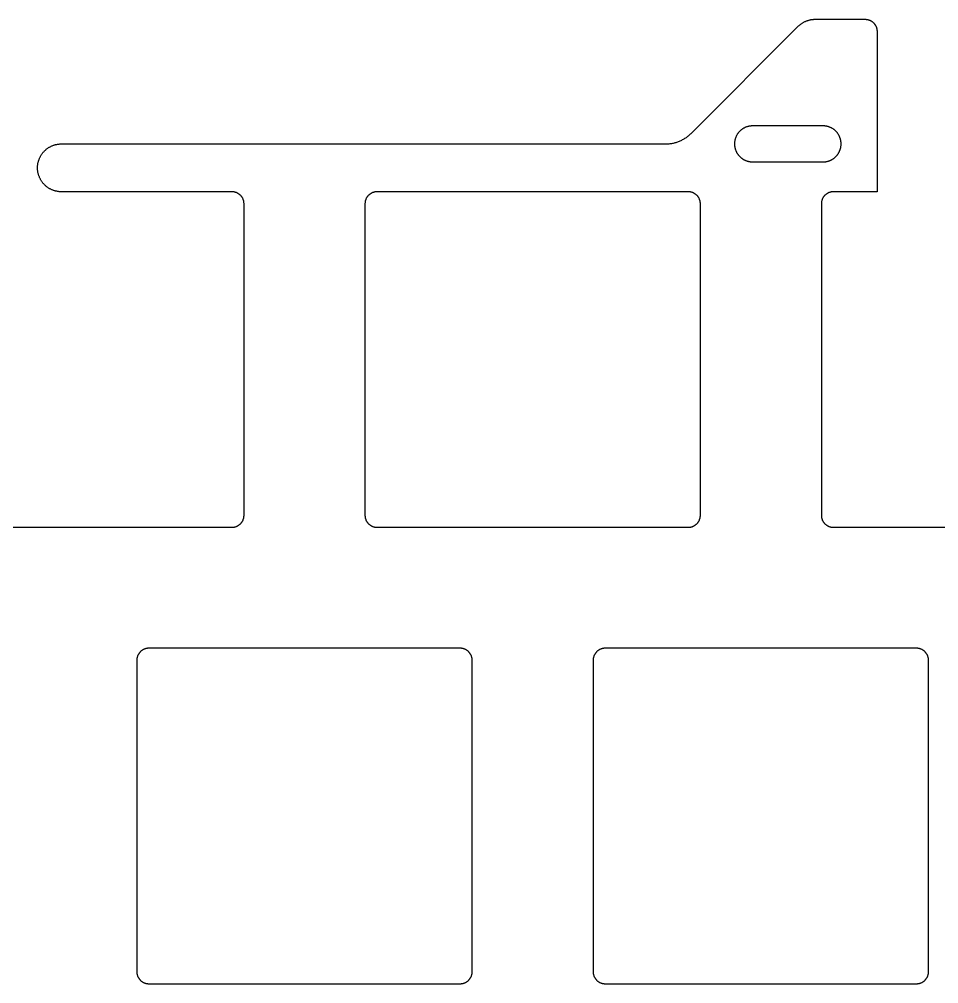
# Model space of a CAD drawing. Header units: millimetres. Extents: x -2014 to -1710, y 1046 to 1151.
# Drawn here: x -1854.73 to -1816.35, y 1110.76 to 1151.01 of the extents above; entities that cross this region are included whole.
import ezdxf

# ---------------------------------------------------------------- set-up
doc = ezdxf.new("R2010")
doc.units = ezdxf.units.MM
doc.layers.add('Layer 01', color=1, linetype='Continuous', true_color=0xff0000)

msp = doc.modelspace()

# ---------------------------------------------------------------- linework, layer by layer
at = {"layer": 'Layer 01', "color": 254, "true_color": 0xcad1ee}
for points in [[(-1822.221, 1150.713), (-1822.203, 1150.73), (-1822.185, 1150.747), (-1822.167, 1150.763), (-1822.148, 1150.779), (-1822.129, 1150.794), (-1822.109, 1150.809), (-1822.089, 1150.823), (-1822.069, 1150.837), (-1822.049, 1150.85), (-1822.028, 1150.863), (-1822.006, 1150.875), (-1821.985, 1150.887), (-1821.963, 1150.898), (-1821.941, 1150.909), (-1821.919, 1150.919), (-1821.896, 1150.929), (-1821.873, 1150.938), (-1821.85, 1150.947), (-1821.827, 1150.955), (-1821.804, 1150.962), (-1821.78, 1150.969), (-1821.756, 1150.975), (-1821.733, 1150.981), (-1821.709, 1150.986), (-1821.685, 1150.991), (-1821.66, 1150.995), (-1821.636, 1150.998), (-1821.612, 1151.001), (-1821.587, 1151.003), (-1821.563, 1151.005), (-1821.538, 1151.006), (-1821.514, 1151.006)], [(-1821.514, 1151.006), (-1819.428, 1151.006)], [(-1819.428, 1151.006), (-1819.416, 1151.006), (-1819.403, 1151.005), (-1819.391, 1151.004), (-1819.379, 1151.003), (-1819.367, 1151.002), (-1819.354, 1151), (-1819.342, 1150.998), (-1819.33, 1150.996), (-1819.318, 1150.993), (-1819.306, 1150.991), (-1819.294, 1150.987), (-1819.283, 1150.984), (-1819.271, 1150.98), (-1819.259, 1150.976), (-1819.248, 1150.972), (-1819.237, 1150.968), (-1819.225, 1150.963), (-1819.214, 1150.958), (-1819.203, 1150.953), (-1819.193, 1150.947), (-1819.182, 1150.941), (-1819.172, 1150.935), (-1819.161, 1150.929), (-1819.151, 1150.922), (-1819.141, 1150.915), (-1819.131, 1150.908), (-1819.121, 1150.9), (-1819.111, 1150.893), (-1819.102, 1150.885), (-1819.092, 1150.876), (-1819.083, 1150.868), (-1819.074, 1150.859), (-1819.066, 1150.851), (-1819.058, 1150.842), (-1819.049, 1150.833), (-1819.042, 1150.823), (-1819.034, 1150.814), (-1819.027, 1150.804), (-1819.019, 1150.794), (-1819.012, 1150.784), (-1819.006, 1150.774), (-1818.999, 1150.763), (-1818.993, 1150.752), (-1818.987, 1150.742), (-1818.982, 1150.731), (-1818.976, 1150.72), (-1818.971, 1150.708), (-1818.966, 1150.697), (-1818.961, 1150.686), (-1818.957, 1150.674), (-1818.953, 1150.663), (-1818.949, 1150.651), (-1818.946, 1150.639), (-1818.943, 1150.628), (-1818.94, 1150.616), (-1818.937, 1150.604), (-1818.935, 1150.592), (-1818.933, 1150.58), (-1818.932, 1150.568), (-1818.93, 1150.556), (-1818.929, 1150.543), (-1818.929, 1150.531), (-1818.928, 1150.518), (-1818.928, 1150.506)], [(-1826.689, 1146.245), (-1822.221, 1150.713)], [(-1818.928, 1150.506), (-1818.928, 1143.806)], [(-1824.128, 1146.556), (-1824.147, 1146.556), (-1824.165, 1146.555), (-1824.184, 1146.554), (-1824.202, 1146.552), (-1824.22, 1146.55), (-1824.239, 1146.548), (-1824.257, 1146.545), (-1824.275, 1146.541), (-1824.293, 1146.537), (-1824.311, 1146.533), (-1824.328, 1146.528), (-1824.346, 1146.523), (-1824.364, 1146.518), (-1824.381, 1146.512), (-1824.398, 1146.505), (-1824.415, 1146.499), (-1824.432, 1146.491), (-1824.448, 1146.484), (-1824.465, 1146.476), (-1824.481, 1146.467), (-1824.497, 1146.458), (-1824.513, 1146.449), (-1824.529, 1146.44), (-1824.544, 1146.43), (-1824.559, 1146.419), (-1824.574, 1146.408), (-1824.589, 1146.397), (-1824.603, 1146.386), (-1824.618, 1146.374), (-1824.631, 1146.362), (-1824.645, 1146.349), (-1824.658, 1146.336), (-1824.671, 1146.323), (-1824.684, 1146.309), (-1824.696, 1146.296), (-1824.708, 1146.282), (-1824.719, 1146.267), (-1824.731, 1146.253), (-1824.741, 1146.238), (-1824.752, 1146.223), (-1824.762, 1146.207), (-1824.771, 1146.192), (-1824.78, 1146.176), (-1824.789, 1146.16), (-1824.798, 1146.143), (-1824.806, 1146.127), (-1824.814, 1146.11), (-1824.821, 1146.093), (-1824.828, 1146.076), (-1824.834, 1146.058), (-1824.84, 1146.041), (-1824.846, 1146.023), (-1824.851, 1146.006), (-1824.856, 1145.988), (-1824.86, 1145.97), (-1824.864, 1145.952), (-1824.867, 1145.934), (-1824.87, 1145.916), (-1824.872, 1145.898), (-1824.874, 1145.88), (-1824.876, 1145.861), (-1824.877, 1145.843), (-1824.878, 1145.825), (-1824.878, 1145.806)], [(-1821.178, 1146.556), (-1824.128, 1146.556)], [(-1820.428, 1145.806), (-1820.428, 1145.824), (-1820.429, 1145.841), (-1820.43, 1145.859), (-1820.431, 1145.877), (-1820.433, 1145.894), (-1820.435, 1145.912), (-1820.438, 1145.929), (-1820.441, 1145.946), (-1820.445, 1145.964), (-1820.449, 1145.981), (-1820.453, 1145.998), (-1820.458, 1146.015), (-1820.463, 1146.031), (-1820.468, 1146.048), (-1820.474, 1146.064), (-1820.481, 1146.082), (-1820.488, 1146.1), (-1820.496, 1146.117), (-1820.504, 1146.135), (-1820.512, 1146.152), (-1820.521, 1146.169), (-1820.531, 1146.185), (-1820.541, 1146.202), (-1820.551, 1146.218), (-1820.562, 1146.233), (-1820.573, 1146.249), (-1820.584, 1146.264), (-1820.596, 1146.279), (-1820.608, 1146.294), (-1820.621, 1146.308), (-1820.634, 1146.322), (-1820.648, 1146.336), (-1820.661, 1146.35), (-1820.676, 1146.363), (-1820.69, 1146.375), (-1820.705, 1146.388), (-1820.719, 1146.4), (-1820.735, 1146.411), (-1820.75, 1146.422), (-1820.766, 1146.433), (-1820.782, 1146.443), (-1820.798, 1146.453), (-1820.815, 1146.462), (-1820.832, 1146.471), (-1820.849, 1146.48), (-1820.867, 1146.488), (-1820.885, 1146.496), (-1820.902, 1146.503), (-1820.919, 1146.51), (-1820.935, 1146.516), (-1820.952, 1146.521), (-1820.969, 1146.526), (-1820.986, 1146.531), (-1821.003, 1146.535), (-1821.02, 1146.539), (-1821.037, 1146.543), (-1821.055, 1146.546), (-1821.072, 1146.548), (-1821.089, 1146.551), (-1821.107, 1146.553), (-1821.125, 1146.554), (-1821.142, 1146.555), (-1821.16, 1146.556), (-1821.178, 1146.556)], [(-1827.749, 1145.806), (-1827.712, 1145.806), (-1827.675, 1145.808), (-1827.638, 1145.81), (-1827.602, 1145.813), (-1827.565, 1145.817), (-1827.529, 1145.822), (-1827.493, 1145.828), (-1827.457, 1145.834), (-1827.421, 1145.842), (-1827.385, 1145.851), (-1827.35, 1145.86), (-1827.315, 1145.87), (-1827.279, 1145.881), (-1827.245, 1145.893), (-1827.21, 1145.906), (-1827.175, 1145.92), (-1827.141, 1145.935), (-1827.107, 1145.95), (-1827.074, 1145.966), (-1827.042, 1145.983), (-1827.009, 1146.001), (-1826.978, 1146.019), (-1826.947, 1146.038), (-1826.916, 1146.058), (-1826.886, 1146.079), (-1826.856, 1146.1), (-1826.827, 1146.123), (-1826.798, 1146.146), (-1826.77, 1146.169), (-1826.742, 1146.194), (-1826.715, 1146.219), (-1826.689, 1146.245)], [(-1853.974, 1144.806), (-1853.973, 1144.83), (-1853.972, 1144.855), (-1853.971, 1144.879), (-1853.969, 1144.904), (-1853.966, 1144.928), (-1853.962, 1144.952), (-1853.959, 1144.977), (-1853.954, 1145.001), (-1853.949, 1145.025), (-1853.943, 1145.049), (-1853.937, 1145.072), (-1853.93, 1145.096), (-1853.922, 1145.119), (-1853.914, 1145.142), (-1853.906, 1145.165), (-1853.897, 1145.188), (-1853.887, 1145.211), (-1853.877, 1145.233), (-1853.866, 1145.255), (-1853.855, 1145.277), (-1853.843, 1145.298), (-1853.831, 1145.32), (-1853.818, 1145.341), (-1853.805, 1145.361), (-1853.791, 1145.381), (-1853.777, 1145.401), (-1853.762, 1145.421), (-1853.746, 1145.44), (-1853.731, 1145.459), (-1853.715, 1145.477), (-1853.698, 1145.495), (-1853.681, 1145.513), (-1853.663, 1145.53), (-1853.645, 1145.547), (-1853.627, 1145.563), (-1853.608, 1145.579), (-1853.589, 1145.594), (-1853.569, 1145.609), (-1853.549, 1145.623), (-1853.529, 1145.637), (-1853.508, 1145.65), (-1853.487, 1145.663), (-1853.466, 1145.675), (-1853.445, 1145.687), (-1853.423, 1145.698), (-1853.401, 1145.709), (-1853.379, 1145.719), (-1853.356, 1145.729), (-1853.333, 1145.738), (-1853.31, 1145.747), (-1853.287, 1145.755), (-1853.264, 1145.762), (-1853.24, 1145.769), (-1853.216, 1145.775), (-1853.193, 1145.781), (-1853.169, 1145.786), (-1853.144, 1145.791), (-1853.12, 1145.795), (-1853.096, 1145.798), (-1853.072, 1145.801), (-1853.047, 1145.803), (-1853.023, 1145.805), (-1852.998, 1145.806), (-1852.974, 1145.806)], [(-1852.974, 1145.806), (-1827.749, 1145.806)], [(-1824.878, 1145.806), (-1824.878, 1145.787), (-1824.877, 1145.769), (-1824.876, 1145.75), (-1824.874, 1145.732), (-1824.872, 1145.713), (-1824.87, 1145.695), (-1824.867, 1145.677), (-1824.863, 1145.659), (-1824.86, 1145.641), (-1824.855, 1145.623), (-1824.851, 1145.605), (-1824.845, 1145.588), (-1824.84, 1145.57), (-1824.834, 1145.553), (-1824.827, 1145.536), (-1824.821, 1145.519), (-1824.813, 1145.502), (-1824.806, 1145.485), (-1824.798, 1145.469), (-1824.789, 1145.453), (-1824.781, 1145.437), (-1824.771, 1145.421), (-1824.762, 1145.405), (-1824.752, 1145.39), (-1824.741, 1145.374), (-1824.731, 1145.36), (-1824.719, 1145.345), (-1824.708, 1145.33), (-1824.696, 1145.316), (-1824.684, 1145.302), (-1824.671, 1145.289), (-1824.658, 1145.276), (-1824.645, 1145.263), (-1824.632, 1145.25), (-1824.618, 1145.238), (-1824.604, 1145.226), (-1824.589, 1145.214), (-1824.575, 1145.203), (-1824.56, 1145.193), (-1824.545, 1145.182), (-1824.529, 1145.172), (-1824.514, 1145.163), (-1824.498, 1145.153), (-1824.482, 1145.145), (-1824.466, 1145.136), (-1824.449, 1145.128), (-1824.432, 1145.12), (-1824.415, 1145.113), (-1824.398, 1145.106), (-1824.38, 1145.1), (-1824.363, 1145.094), (-1824.345, 1145.088), (-1824.328, 1145.083), (-1824.31, 1145.078), (-1824.292, 1145.074), (-1824.274, 1145.07), (-1824.256, 1145.067), (-1824.238, 1145.064), (-1824.22, 1145.061), (-1824.202, 1145.059), (-1824.184, 1145.058), (-1824.165, 1145.057), (-1824.147, 1145.056), (-1824.128, 1145.056)], [(-1821.178, 1145.056), (-1821.16, 1145.056), (-1821.142, 1145.057), (-1821.125, 1145.058), (-1821.107, 1145.059), (-1821.09, 1145.061), (-1821.072, 1145.063), (-1821.055, 1145.066), (-1821.038, 1145.069), (-1821.02, 1145.073), (-1821.003, 1145.076), (-1820.986, 1145.081), (-1820.969, 1145.085), (-1820.952, 1145.091), (-1820.936, 1145.096), (-1820.919, 1145.102), (-1820.902, 1145.109), (-1820.884, 1145.116), (-1820.866, 1145.124), (-1820.849, 1145.132), (-1820.832, 1145.14), (-1820.815, 1145.149), (-1820.799, 1145.159), (-1820.782, 1145.169), (-1820.766, 1145.179), (-1820.75, 1145.19), (-1820.735, 1145.201), (-1820.72, 1145.212), (-1820.705, 1145.224), (-1820.69, 1145.236), (-1820.676, 1145.249), (-1820.661, 1145.262), (-1820.648, 1145.276), (-1820.634, 1145.289), (-1820.621, 1145.303), (-1820.608, 1145.318), (-1820.596, 1145.332), (-1820.584, 1145.347), (-1820.573, 1145.363), (-1820.562, 1145.378), (-1820.551, 1145.394), (-1820.541, 1145.41), (-1820.531, 1145.426), (-1820.522, 1145.443), (-1820.513, 1145.46), (-1820.504, 1145.477), (-1820.496, 1145.495), (-1820.488, 1145.513), (-1820.481, 1145.53), (-1820.474, 1145.546), (-1820.468, 1145.563), (-1820.463, 1145.58), (-1820.458, 1145.597), (-1820.453, 1145.614), (-1820.449, 1145.631), (-1820.445, 1145.648), (-1820.441, 1145.665), (-1820.438, 1145.682), (-1820.435, 1145.7), (-1820.433, 1145.717), (-1820.431, 1145.735), (-1820.43, 1145.752), (-1820.429, 1145.77), (-1820.428, 1145.788), (-1820.428, 1145.806)], [(-1852.974, 1143.806), (-1852.998, 1143.806), (-1853.023, 1143.807), (-1853.047, 1143.809), (-1853.072, 1143.811), (-1853.096, 1143.814), (-1853.12, 1143.817), (-1853.144, 1143.821), (-1853.169, 1143.826), (-1853.193, 1143.831), (-1853.216, 1143.836), (-1853.24, 1143.843), (-1853.264, 1143.85), (-1853.287, 1143.857), (-1853.31, 1143.865), (-1853.333, 1143.874), (-1853.356, 1143.883), (-1853.379, 1143.893), (-1853.401, 1143.903), (-1853.423, 1143.913), (-1853.445, 1143.925), (-1853.466, 1143.936), (-1853.487, 1143.949), (-1853.508, 1143.962), (-1853.529, 1143.975), (-1853.549, 1143.989), (-1853.569, 1144.003), (-1853.589, 1144.018), (-1853.608, 1144.033), (-1853.627, 1144.049), (-1853.645, 1144.065), (-1853.663, 1144.082), (-1853.681, 1144.099), (-1853.698, 1144.116), (-1853.715, 1144.134), (-1853.731, 1144.153), (-1853.746, 1144.172), (-1853.762, 1144.191), (-1853.777, 1144.21), (-1853.791, 1144.23), (-1853.805, 1144.251), (-1853.818, 1144.271), (-1853.831, 1144.292), (-1853.843, 1144.313), (-1853.855, 1144.335), (-1853.866, 1144.357), (-1853.877, 1144.379), (-1853.887, 1144.401), (-1853.897, 1144.424), (-1853.906, 1144.446), (-1853.914, 1144.469), (-1853.922, 1144.493), (-1853.93, 1144.516), (-1853.937, 1144.539), (-1853.943, 1144.563), (-1853.949, 1144.587), (-1853.954, 1144.611), (-1853.959, 1144.635), (-1853.962, 1144.659), (-1853.966, 1144.684), (-1853.969, 1144.708), (-1853.971, 1144.732), (-1853.972, 1144.757), (-1853.973, 1144.781), (-1853.974, 1144.806)], [(-1824.128, 1145.056), (-1821.178, 1145.056)], [(-1845.853, 1143.806), (-1852.974, 1143.806)], [(-1845.353, 1143.306), (-1845.353, 1143.323), (-1845.354, 1143.34), (-1845.356, 1143.357), (-1845.358, 1143.374), (-1845.36, 1143.391), (-1845.363, 1143.408), (-1845.367, 1143.424), (-1845.372, 1143.441), (-1845.376, 1143.457), (-1845.382, 1143.473), (-1845.388, 1143.489), (-1845.394, 1143.505), (-1845.401, 1143.521), (-1845.409, 1143.536), (-1845.417, 1143.551), (-1845.426, 1143.566), (-1845.435, 1143.58), (-1845.445, 1143.594), (-1845.455, 1143.608), (-1845.465, 1143.621), (-1845.476, 1143.634), (-1845.488, 1143.647), (-1845.499, 1143.659), (-1845.512, 1143.671), (-1845.524, 1143.683), (-1845.537, 1143.694), (-1845.551, 1143.704), (-1845.565, 1143.714), (-1845.579, 1143.724), (-1845.593, 1143.733), (-1845.608, 1143.742), (-1845.623, 1143.75), (-1845.638, 1143.757), (-1845.654, 1143.764), (-1845.67, 1143.771), (-1845.686, 1143.777), (-1845.702, 1143.782), (-1845.718, 1143.787), (-1845.735, 1143.792), (-1845.751, 1143.795), (-1845.768, 1143.799), (-1845.785, 1143.801), (-1845.802, 1143.803), (-1845.819, 1143.805), (-1845.836, 1143.806), (-1845.853, 1143.806)], [(-1839.803, 1143.806), (-1839.82, 1143.806), (-1839.837, 1143.805), (-1839.854, 1143.803), (-1839.871, 1143.801), (-1839.888, 1143.799), (-1839.905, 1143.795), (-1839.921, 1143.792), (-1839.938, 1143.787), (-1839.954, 1143.782), (-1839.97, 1143.777), (-1839.986, 1143.771), (-1840.002, 1143.764), (-1840.018, 1143.757), (-1840.033, 1143.75), (-1840.048, 1143.742), (-1840.063, 1143.733), (-1840.077, 1143.724), (-1840.091, 1143.714), (-1840.105, 1143.704), (-1840.119, 1143.694), (-1840.132, 1143.683), (-1840.144, 1143.671), (-1840.157, 1143.659), (-1840.168, 1143.647), (-1840.18, 1143.634), (-1840.191, 1143.621), (-1840.201, 1143.608), (-1840.211, 1143.594), (-1840.221, 1143.58), (-1840.23, 1143.566), (-1840.239, 1143.551), (-1840.247, 1143.536), (-1840.255, 1143.521), (-1840.262, 1143.505), (-1840.268, 1143.489), (-1840.274, 1143.473), (-1840.28, 1143.457), (-1840.284, 1143.441), (-1840.289, 1143.424), (-1840.293, 1143.408), (-1840.296, 1143.391), (-1840.298, 1143.374), (-1840.3, 1143.357), (-1840.302, 1143.34), (-1840.303, 1143.323), (-1840.303, 1143.306)], [(-1826.803, 1143.806), (-1839.803, 1143.806)], [(-1826.303, 1143.306), (-1826.303, 1143.323), (-1826.304, 1143.34), (-1826.306, 1143.357), (-1826.308, 1143.374), (-1826.31, 1143.391), (-1826.313, 1143.408), (-1826.317, 1143.424), (-1826.322, 1143.441), (-1826.326, 1143.457), (-1826.332, 1143.473), (-1826.338, 1143.489), (-1826.344, 1143.505), (-1826.351, 1143.521), (-1826.359, 1143.536), (-1826.367, 1143.551), (-1826.376, 1143.566), (-1826.385, 1143.58), (-1826.395, 1143.594), (-1826.405, 1143.608), (-1826.415, 1143.621), (-1826.426, 1143.634), (-1826.438, 1143.647), (-1826.449, 1143.659), (-1826.462, 1143.671), (-1826.474, 1143.683), (-1826.487, 1143.694), (-1826.501, 1143.704), (-1826.515, 1143.714), (-1826.529, 1143.724), (-1826.543, 1143.733), (-1826.558, 1143.742), (-1826.573, 1143.75), (-1826.588, 1143.757), (-1826.604, 1143.764), (-1826.62, 1143.771), (-1826.636, 1143.777), (-1826.652, 1143.782), (-1826.668, 1143.787), (-1826.685, 1143.792), (-1826.701, 1143.795), (-1826.718, 1143.799), (-1826.735, 1143.801), (-1826.752, 1143.803), (-1826.769, 1143.805), (-1826.786, 1143.806), (-1826.803, 1143.806)], [(-1820.753, 1143.806), (-1820.77, 1143.806), (-1820.787, 1143.805), (-1820.804, 1143.803), (-1820.821, 1143.801), (-1820.838, 1143.799), (-1820.855, 1143.795), (-1820.871, 1143.792), (-1820.888, 1143.787), (-1820.904, 1143.782), (-1820.92, 1143.777), (-1820.936, 1143.771), (-1820.952, 1143.764), (-1820.968, 1143.757), (-1820.983, 1143.75), (-1820.998, 1143.742), (-1821.013, 1143.733), (-1821.027, 1143.724), (-1821.041, 1143.714), (-1821.055, 1143.704), (-1821.069, 1143.694), (-1821.082, 1143.683), (-1821.094, 1143.671), (-1821.107, 1143.659), (-1821.118, 1143.647), (-1821.13, 1143.634), (-1821.141, 1143.621), (-1821.151, 1143.608), (-1821.161, 1143.594), (-1821.171, 1143.58), (-1821.18, 1143.566), (-1821.189, 1143.551), (-1821.197, 1143.536), (-1821.205, 1143.521), (-1821.212, 1143.505), (-1821.218, 1143.489), (-1821.224, 1143.473), (-1821.23, 1143.457), (-1821.234, 1143.441), (-1821.239, 1143.424), (-1821.243, 1143.408), (-1821.246, 1143.391), (-1821.248, 1143.374), (-1821.25, 1143.357), (-1821.252, 1143.34), (-1821.253, 1143.323), (-1821.253, 1143.306)], [(-1818.928, 1143.806), (-1820.753, 1143.806)], [(-1845.353, 1130.306), (-1845.353, 1143.306)], [(-1840.303, 1143.306), (-1840.303, 1130.306)], [(-1826.303, 1130.306), (-1826.303, 1143.306)], [(-1821.253, 1143.306), (-1821.253, 1130.306)], [(-1845.853, 1129.806), (-1845.836, 1129.806), (-1845.819, 1129.807), (-1845.802, 1129.808), (-1845.785, 1129.811), (-1845.768, 1129.813), (-1845.751, 1129.816), (-1845.735, 1129.82), (-1845.718, 1129.824), (-1845.702, 1129.829), (-1845.686, 1129.835), (-1845.67, 1129.841), (-1845.654, 1129.847), (-1845.638, 1129.854), (-1845.623, 1129.862), (-1845.608, 1129.87), (-1845.593, 1129.879), (-1845.579, 1129.888), (-1845.565, 1129.897), (-1845.551, 1129.907), (-1845.537, 1129.918), (-1845.524, 1129.929), (-1845.512, 1129.94), (-1845.499, 1129.952), (-1845.488, 1129.965), (-1845.476, 1129.977), (-1845.465, 1129.99), (-1845.455, 1130.004), (-1845.445, 1130.018), (-1845.435, 1130.032), (-1845.426, 1130.046), (-1845.417, 1130.061), (-1845.409, 1130.076), (-1845.401, 1130.091), (-1845.394, 1130.107), (-1845.388, 1130.122), (-1845.382, 1130.138), (-1845.376, 1130.155), (-1845.372, 1130.171), (-1845.367, 1130.187), (-1845.363, 1130.204), (-1845.36, 1130.221), (-1845.358, 1130.238), (-1845.356, 1130.255), (-1845.354, 1130.272), (-1845.353, 1130.289), (-1845.353, 1130.306)], [(-1840.303, 1130.306), (-1840.303, 1130.289), (-1840.302, 1130.272), (-1840.3, 1130.255), (-1840.298, 1130.238), (-1840.296, 1130.221), (-1840.293, 1130.204), (-1840.289, 1130.187), (-1840.284, 1130.171), (-1840.28, 1130.155), (-1840.274, 1130.138), (-1840.268, 1130.122), (-1840.262, 1130.107), (-1840.255, 1130.091), (-1840.247, 1130.076), (-1840.239, 1130.061), (-1840.23, 1130.046), (-1840.221, 1130.032), (-1840.211, 1130.018), (-1840.201, 1130.004), (-1840.191, 1129.99), (-1840.18, 1129.977), (-1840.168, 1129.965), (-1840.157, 1129.952), (-1840.144, 1129.94), (-1840.132, 1129.929), (-1840.119, 1129.918), (-1840.105, 1129.907), (-1840.091, 1129.897), (-1840.077, 1129.888), (-1840.063, 1129.879), (-1840.048, 1129.87), (-1840.033, 1129.862), (-1840.018, 1129.854), (-1840.002, 1129.847), (-1839.986, 1129.841), (-1839.97, 1129.835), (-1839.954, 1129.829), (-1839.938, 1129.824), (-1839.921, 1129.82), (-1839.905, 1129.816), (-1839.888, 1129.813), (-1839.871, 1129.811), (-1839.854, 1129.808), (-1839.837, 1129.807), (-1839.82, 1129.806), (-1839.803, 1129.806)], [(-1826.803, 1129.806), (-1826.786, 1129.806), (-1826.769, 1129.807), (-1826.752, 1129.808), (-1826.735, 1129.811), (-1826.718, 1129.813), (-1826.701, 1129.816), (-1826.685, 1129.82), (-1826.668, 1129.824), (-1826.652, 1129.829), (-1826.636, 1129.835), (-1826.62, 1129.841), (-1826.604, 1129.847), (-1826.588, 1129.854), (-1826.573, 1129.862), (-1826.558, 1129.87), (-1826.543, 1129.879), (-1826.529, 1129.888), (-1826.515, 1129.897), (-1826.501, 1129.907), (-1826.487, 1129.918), (-1826.474, 1129.929), (-1826.462, 1129.94), (-1826.449, 1129.952), (-1826.438, 1129.965), (-1826.426, 1129.977), (-1826.415, 1129.99), (-1826.405, 1130.004), (-1826.395, 1130.018), (-1826.385, 1130.032), (-1826.376, 1130.046), (-1826.367, 1130.061), (-1826.359, 1130.076), (-1826.351, 1130.091), (-1826.344, 1130.107), (-1826.338, 1130.122), (-1826.332, 1130.138), (-1826.326, 1130.155), (-1826.322, 1130.171), (-1826.317, 1130.187), (-1826.313, 1130.204), (-1826.31, 1130.221), (-1826.308, 1130.238), (-1826.306, 1130.255), (-1826.304, 1130.272), (-1826.303, 1130.289), (-1826.303, 1130.306)], [(-1821.253, 1130.306), (-1821.253, 1130.289), (-1821.252, 1130.272), (-1821.25, 1130.255), (-1821.248, 1130.238), (-1821.246, 1130.221), (-1821.243, 1130.204), (-1821.239, 1130.187), (-1821.234, 1130.171), (-1821.23, 1130.155), (-1821.224, 1130.138), (-1821.218, 1130.122), (-1821.212, 1130.107), (-1821.205, 1130.091), (-1821.197, 1130.076), (-1821.189, 1130.061), (-1821.18, 1130.046), (-1821.171, 1130.032), (-1821.161, 1130.018), (-1821.151, 1130.004), (-1821.141, 1129.99), (-1821.13, 1129.977), (-1821.118, 1129.965), (-1821.107, 1129.952), (-1821.094, 1129.94), (-1821.082, 1129.929), (-1821.069, 1129.918), (-1821.055, 1129.907), (-1821.041, 1129.897), (-1821.027, 1129.888), (-1821.013, 1129.879), (-1820.998, 1129.87), (-1820.983, 1129.862), (-1820.968, 1129.854), (-1820.952, 1129.847), (-1820.936, 1129.841), (-1820.92, 1129.835), (-1820.904, 1129.829), (-1820.888, 1129.824), (-1820.871, 1129.82), (-1820.855, 1129.816), (-1820.838, 1129.813), (-1820.821, 1129.811), (-1820.804, 1129.808), (-1820.787, 1129.807), (-1820.77, 1129.806), (-1820.753, 1129.806)], [(-1858.853, 1129.806), (-1845.853, 1129.806)], [(-1839.803, 1129.806), (-1826.803, 1129.806)], [(-1820.753, 1129.806), (-1807.753, 1129.806)], [(-1849.328, 1124.756), (-1849.345, 1124.756), (-1849.362, 1124.755), (-1849.379, 1124.753), (-1849.396, 1124.751), (-1849.413, 1124.749), (-1849.43, 1124.745), (-1849.446, 1124.742), (-1849.463, 1124.737), (-1849.479, 1124.732), (-1849.495, 1124.727), (-1849.511, 1124.721), (-1849.527, 1124.714), (-1849.543, 1124.707), (-1849.558, 1124.7), (-1849.573, 1124.692), (-1849.588, 1124.683), (-1849.602, 1124.674), (-1849.616, 1124.664), (-1849.63, 1124.654), (-1849.644, 1124.644), (-1849.657, 1124.633), (-1849.669, 1124.621), (-1849.682, 1124.609), (-1849.693, 1124.597), (-1849.705, 1124.584), (-1849.716, 1124.571), (-1849.726, 1124.558), (-1849.736, 1124.544), (-1849.746, 1124.53), (-1849.755, 1124.516), (-1849.764, 1124.501), (-1849.772, 1124.486), (-1849.78, 1124.471), (-1849.787, 1124.455), (-1849.793, 1124.439), (-1849.799, 1124.423), (-1849.805, 1124.407), (-1849.809, 1124.391), (-1849.814, 1124.374), (-1849.818, 1124.358), (-1849.821, 1124.341), (-1849.823, 1124.324), (-1849.825, 1124.307), (-1849.827, 1124.29), (-1849.828, 1124.273), (-1849.828, 1124.256)], [(-1836.328, 1124.756), (-1849.328, 1124.756)], [(-1835.828, 1124.256), (-1835.828, 1124.273), (-1835.829, 1124.29), (-1835.831, 1124.307), (-1835.833, 1124.324), (-1835.835, 1124.341), (-1835.838, 1124.358), (-1835.842, 1124.374), (-1835.847, 1124.391), (-1835.851, 1124.407), (-1835.857, 1124.423), (-1835.863, 1124.439), (-1835.869, 1124.455), (-1835.876, 1124.471), (-1835.884, 1124.486), (-1835.892, 1124.501), (-1835.901, 1124.516), (-1835.91, 1124.53), (-1835.92, 1124.544), (-1835.93, 1124.558), (-1835.94, 1124.571), (-1835.951, 1124.584), (-1835.963, 1124.597), (-1835.974, 1124.609), (-1835.987, 1124.621), (-1835.999, 1124.633), (-1836.012, 1124.644), (-1836.026, 1124.654), (-1836.04, 1124.664), (-1836.054, 1124.674), (-1836.068, 1124.683), (-1836.083, 1124.692), (-1836.098, 1124.7), (-1836.113, 1124.707), (-1836.129, 1124.714), (-1836.145, 1124.721), (-1836.161, 1124.727), (-1836.177, 1124.732), (-1836.193, 1124.737), (-1836.21, 1124.742), (-1836.226, 1124.745), (-1836.243, 1124.749), (-1836.26, 1124.751), (-1836.277, 1124.753), (-1836.294, 1124.755), (-1836.311, 1124.756), (-1836.328, 1124.756)], [(-1830.278, 1124.756), (-1830.295, 1124.756), (-1830.312, 1124.755), (-1830.329, 1124.753), (-1830.346, 1124.751), (-1830.363, 1124.749), (-1830.38, 1124.745), (-1830.396, 1124.742), (-1830.413, 1124.737), (-1830.429, 1124.732), (-1830.445, 1124.727), (-1830.461, 1124.721), (-1830.477, 1124.714), (-1830.493, 1124.707), (-1830.508, 1124.7), (-1830.523, 1124.692), (-1830.538, 1124.683), (-1830.552, 1124.674), (-1830.566, 1124.664), (-1830.58, 1124.654), (-1830.594, 1124.644), (-1830.607, 1124.633), (-1830.619, 1124.621), (-1830.632, 1124.609), (-1830.643, 1124.597), (-1830.655, 1124.584), (-1830.666, 1124.571), (-1830.676, 1124.558), (-1830.686, 1124.544), (-1830.696, 1124.53), (-1830.705, 1124.516), (-1830.714, 1124.501), (-1830.722, 1124.486), (-1830.73, 1124.471), (-1830.737, 1124.455), (-1830.743, 1124.439), (-1830.749, 1124.423), (-1830.755, 1124.407), (-1830.759, 1124.391), (-1830.764, 1124.374), (-1830.768, 1124.358), (-1830.771, 1124.341), (-1830.773, 1124.324), (-1830.775, 1124.307), (-1830.777, 1124.29), (-1830.778, 1124.273), (-1830.778, 1124.256)], [(-1817.278, 1124.756), (-1830.278, 1124.756)], [(-1816.778, 1124.256), (-1816.778, 1124.273), (-1816.779, 1124.29), (-1816.781, 1124.307), (-1816.783, 1124.324), (-1816.785, 1124.341), (-1816.788, 1124.358), (-1816.792, 1124.374), (-1816.797, 1124.391), (-1816.801, 1124.407), (-1816.807, 1124.423), (-1816.813, 1124.439), (-1816.819, 1124.455), (-1816.826, 1124.471), (-1816.834, 1124.486), (-1816.842, 1124.501), (-1816.851, 1124.516), (-1816.86, 1124.53), (-1816.87, 1124.544), (-1816.88, 1124.558), (-1816.89, 1124.571), (-1816.901, 1124.584), (-1816.913, 1124.597), (-1816.924, 1124.609), (-1816.937, 1124.621), (-1816.949, 1124.633), (-1816.962, 1124.644), (-1816.976, 1124.654), (-1816.99, 1124.664), (-1817.004, 1124.674), (-1817.018, 1124.683), (-1817.033, 1124.692), (-1817.048, 1124.7), (-1817.063, 1124.707), (-1817.079, 1124.714), (-1817.095, 1124.721), (-1817.111, 1124.727), (-1817.127, 1124.732), (-1817.143, 1124.737), (-1817.16, 1124.742), (-1817.176, 1124.745), (-1817.193, 1124.749), (-1817.21, 1124.751), (-1817.227, 1124.753), (-1817.244, 1124.755), (-1817.261, 1124.756), (-1817.278, 1124.756)], [(-1849.828, 1124.256), (-1849.828, 1111.256)], [(-1835.828, 1111.256), (-1835.828, 1124.256)], [(-1830.778, 1124.256), (-1830.778, 1111.256)], [(-1816.778, 1111.256), (-1816.778, 1124.256)], [(-1849.828, 1111.256), (-1849.828, 1111.239), (-1849.827, 1111.222), (-1849.825, 1111.205), (-1849.823, 1111.188), (-1849.821, 1111.171), (-1849.818, 1111.154), (-1849.814, 1111.137), (-1849.809, 1111.121), (-1849.805, 1111.105), (-1849.799, 1111.088), (-1849.793, 1111.072), (-1849.787, 1111.057), (-1849.78, 1111.041), (-1849.772, 1111.026), (-1849.764, 1111.011), (-1849.755, 1110.996), (-1849.746, 1110.982), (-1849.736, 1110.968), (-1849.726, 1110.954), (-1849.716, 1110.94), (-1849.705, 1110.927), (-1849.693, 1110.915), (-1849.682, 1110.902), (-1849.669, 1110.89), (-1849.657, 1110.879), (-1849.644, 1110.868), (-1849.63, 1110.857), (-1849.616, 1110.847), (-1849.602, 1110.838), (-1849.588, 1110.829), (-1849.573, 1110.82), (-1849.558, 1110.812), (-1849.543, 1110.804), (-1849.527, 1110.797), (-1849.511, 1110.791), (-1849.495, 1110.785), (-1849.479, 1110.779), (-1849.463, 1110.774), (-1849.446, 1110.77), (-1849.43, 1110.766), (-1849.413, 1110.763), (-1849.396, 1110.761), (-1849.379, 1110.758), (-1849.362, 1110.757), (-1849.345, 1110.756), (-1849.328, 1110.756)], [(-1836.328, 1110.756), (-1836.311, 1110.756), (-1836.294, 1110.757), (-1836.277, 1110.758), (-1836.26, 1110.761), (-1836.243, 1110.763), (-1836.226, 1110.766), (-1836.21, 1110.77), (-1836.193, 1110.774), (-1836.177, 1110.779), (-1836.161, 1110.785), (-1836.145, 1110.791), (-1836.129, 1110.797), (-1836.113, 1110.804), (-1836.098, 1110.812), (-1836.083, 1110.82), (-1836.068, 1110.829), (-1836.054, 1110.838), (-1836.04, 1110.847), (-1836.026, 1110.857), (-1836.012, 1110.868), (-1835.999, 1110.879), (-1835.987, 1110.89), (-1835.974, 1110.902), (-1835.963, 1110.915), (-1835.951, 1110.927), (-1835.94, 1110.94), (-1835.93, 1110.954), (-1835.92, 1110.968), (-1835.91, 1110.982), (-1835.901, 1110.996), (-1835.892, 1111.011), (-1835.884, 1111.026), (-1835.876, 1111.041), (-1835.869, 1111.057), (-1835.863, 1111.072), (-1835.857, 1111.088), (-1835.851, 1111.105), (-1835.847, 1111.121), (-1835.842, 1111.137), (-1835.838, 1111.154), (-1835.835, 1111.171), (-1835.833, 1111.188), (-1835.831, 1111.205), (-1835.829, 1111.222), (-1835.828, 1111.239), (-1835.828, 1111.256)], [(-1830.778, 1111.256), (-1830.778, 1111.239), (-1830.777, 1111.222), (-1830.775, 1111.205), (-1830.773, 1111.188), (-1830.771, 1111.171), (-1830.768, 1111.154), (-1830.764, 1111.137), (-1830.759, 1111.121), (-1830.755, 1111.105), (-1830.749, 1111.088), (-1830.743, 1111.072), (-1830.737, 1111.057), (-1830.73, 1111.041), (-1830.722, 1111.026), (-1830.714, 1111.011), (-1830.705, 1110.996), (-1830.696, 1110.982), (-1830.686, 1110.968), (-1830.676, 1110.954), (-1830.666, 1110.94), (-1830.655, 1110.927), (-1830.643, 1110.915), (-1830.632, 1110.902), (-1830.619, 1110.89), (-1830.607, 1110.879), (-1830.594, 1110.868), (-1830.58, 1110.857), (-1830.566, 1110.847), (-1830.552, 1110.838), (-1830.538, 1110.829), (-1830.523, 1110.82), (-1830.508, 1110.812), (-1830.493, 1110.804), (-1830.477, 1110.797), (-1830.461, 1110.791), (-1830.445, 1110.785), (-1830.429, 1110.779), (-1830.413, 1110.774), (-1830.396, 1110.77), (-1830.38, 1110.766), (-1830.363, 1110.763), (-1830.346, 1110.761), (-1830.329, 1110.758), (-1830.312, 1110.757), (-1830.295, 1110.756), (-1830.278, 1110.756)], [(-1817.278, 1110.756), (-1817.261, 1110.756), (-1817.244, 1110.757), (-1817.227, 1110.758), (-1817.21, 1110.761), (-1817.193, 1110.763), (-1817.176, 1110.766), (-1817.16, 1110.77), (-1817.143, 1110.774), (-1817.127, 1110.779), (-1817.111, 1110.785), (-1817.095, 1110.791), (-1817.079, 1110.797), (-1817.063, 1110.804), (-1817.048, 1110.812), (-1817.033, 1110.82), (-1817.018, 1110.829), (-1817.004, 1110.838), (-1816.99, 1110.847), (-1816.976, 1110.857), (-1816.962, 1110.868), (-1816.949, 1110.879), (-1816.937, 1110.89), (-1816.924, 1110.902), (-1816.913, 1110.915), (-1816.901, 1110.927), (-1816.89, 1110.94), (-1816.88, 1110.954), (-1816.87, 1110.968), (-1816.86, 1110.982), (-1816.851, 1110.996), (-1816.842, 1111.011), (-1816.834, 1111.026), (-1816.826, 1111.041), (-1816.819, 1111.057), (-1816.813, 1111.072), (-1816.807, 1111.088), (-1816.801, 1111.105), (-1816.797, 1111.121), (-1816.792, 1111.137), (-1816.788, 1111.154), (-1816.785, 1111.171), (-1816.783, 1111.188), (-1816.781, 1111.205), (-1816.779, 1111.222), (-1816.778, 1111.239), (-1816.778, 1111.256)], [(-1849.328, 1110.756), (-1836.328, 1110.756)], [(-1830.278, 1110.756), (-1817.278, 1110.756)]]:
    msp.add_lwpolyline(points, dxfattribs=at)

doc.saveas('drawing.dxf')
